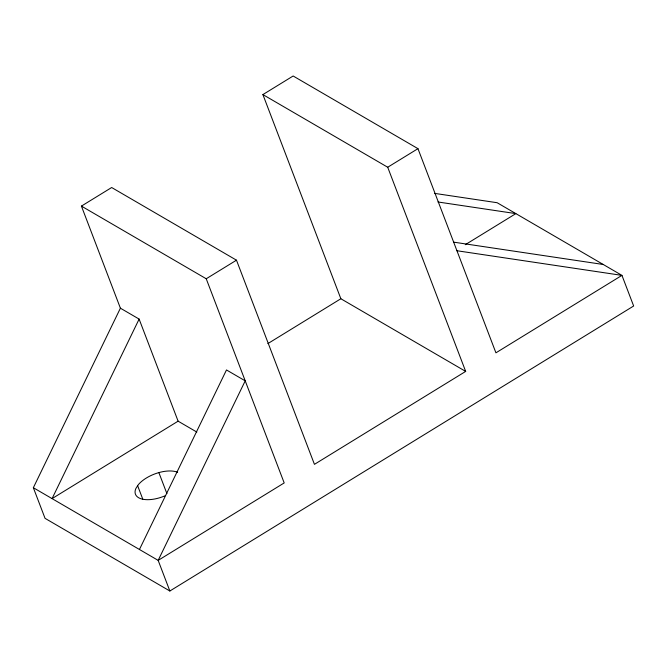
<?xml version="1.0" encoding="UTF-8"?>
<svg xmlns="http://www.w3.org/2000/svg" width="667" height="667" viewBox="0 0 667 667"><rect width="100%" height="100%" fill="white"/><g stroke="black" fill="none" stroke-linecap="round" stroke-linejoin="round"><path stroke-width="1" d="M33.35 487.719L120.402 308.187L81.416 206.103L111.664 187.519L236.477 260.18L314.44 464.349L465.674 371.411L387.71 167.242L262.898 94.581L293.147 75.996L417.959 148.658L495.923 352.826L621.952 275.379L633.65 306.003L169.86 591.004L45.048 518.342L33.35 487.719L158.162 560.38L169.86 591.004M120.402 308.187L139.12 319.084L52.076 498.616L178.106 421.169L196.823 432.074M139.445 549.483L226.488 369.952L245.214 380.849L158.162 560.38L284.192 482.933L206.228 278.764L81.416 206.103M206.228 278.764L236.477 260.18M387.71 167.242L417.959 148.658M267.884 343.597L340.862 298.749L465.674 371.411M465.274 244.706L515.866 213.615L437.969 201.984M434.617 193.38L497.14 202.718L621.952 275.379L456.945 250.742M453.593 242.138L603.235 264.482M262.898 94.581L340.862 298.749M139.12 319.084L178.106 421.169M158.871 472.595L166.917 493.655M137.644 485.726L142.763 499.124M164.807 495.898A24.962 12.064 -20.9 0 1 135.893 488.461L138.286 484.726A24.962 12.064 -20.9 0 1 177.647 472.294"/></g></svg>
